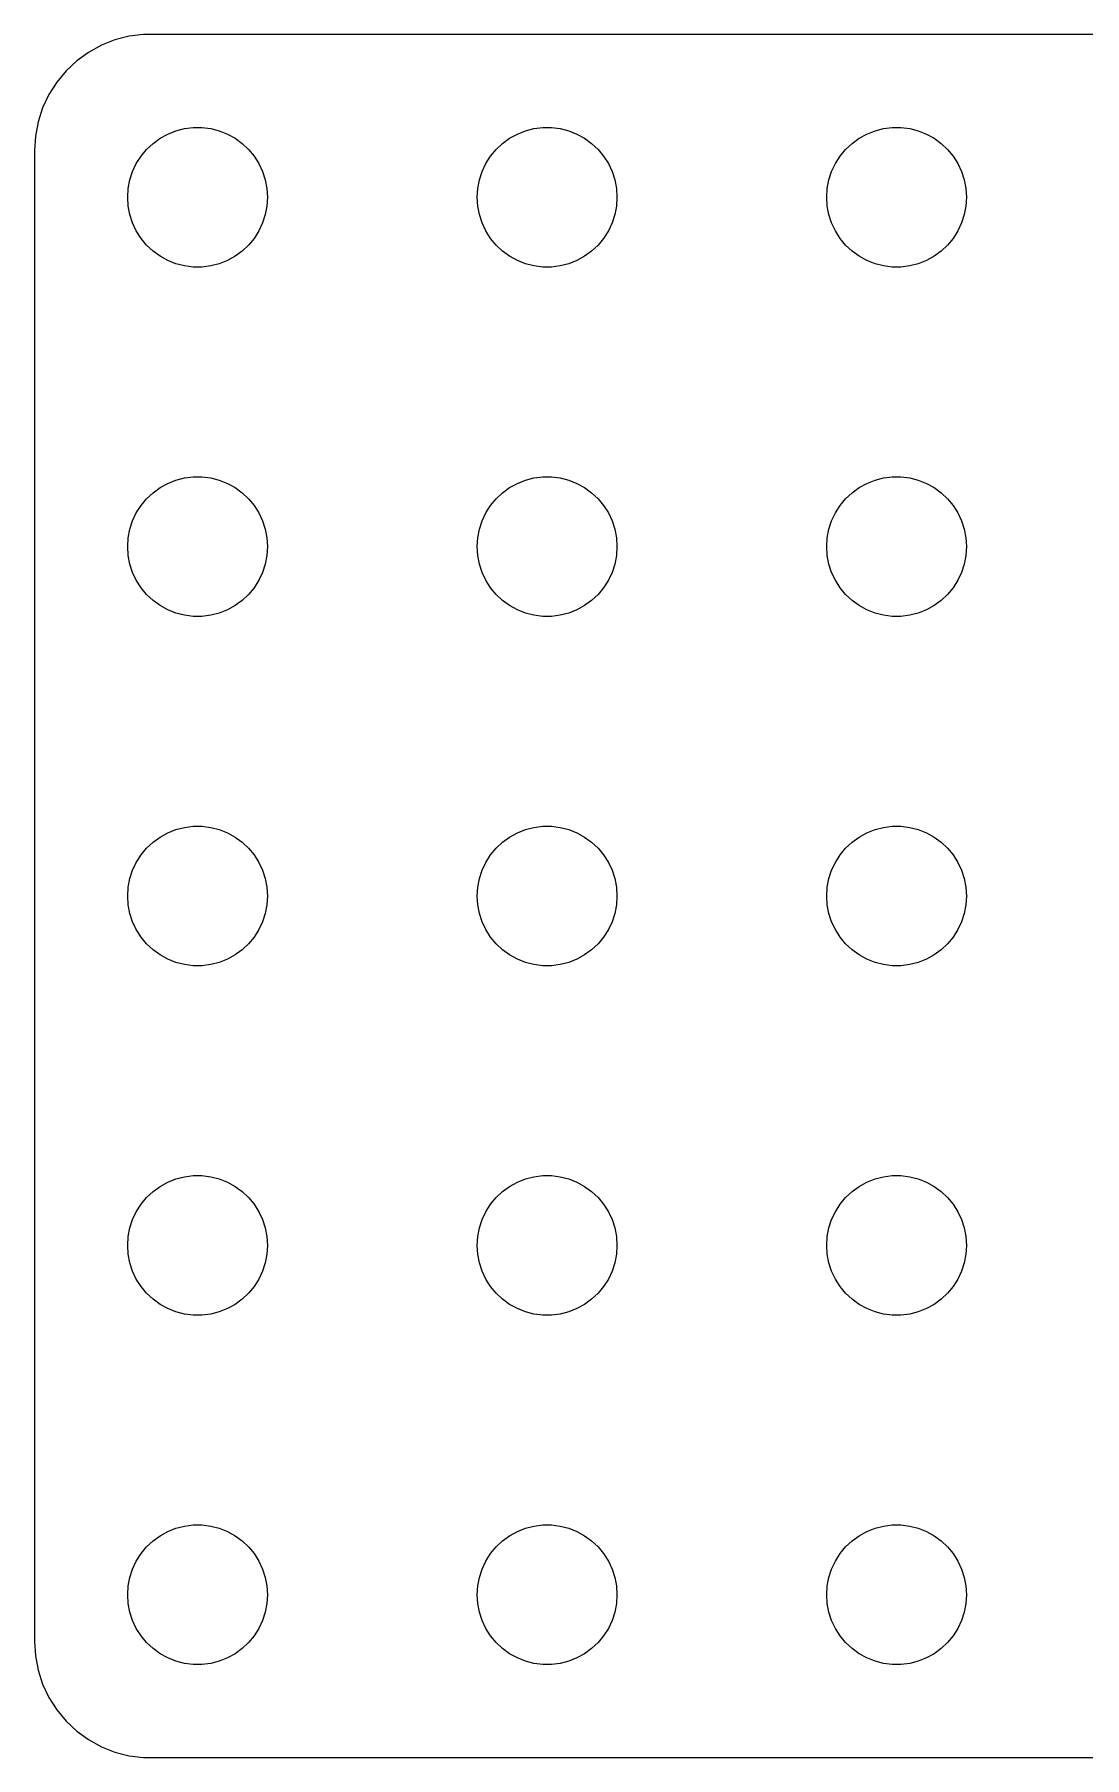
# Model space of a CAD drawing. Header units: metres. Extents: x -187 to 187, y -37 to 37.
# Drawn here: x -187 to -141.9, y -37 to 37 of the extents above; entities that cross this region are included whole.
import ezdxf

# ---------------------------------------------------------------- set-up
doc = ezdxf.new("R2010")
doc.units = ezdxf.units.M

msp = doc.modelspace()

# ---------------------------------------------------------------- linework, layer by layer
for p, q in [((-182.314, 36.9901), (-182.937, 36.9114)), ((182.314, 36.9901), (-182.314, 36.9901)), ((-184.129, 36.5241), (-184.679, 36.2216)), ((-183.545, 36.7553), (-184.129, 36.5241)), ((-182.937, 36.9114), (-183.545, 36.7553)), ((-185.187, 35.8526), (-185.645, 35.4227)), ((-184.679, 36.2216), (-185.187, 35.8526)), ((-186.045, 34.9389), (-186.382, 34.4088)), ((-185.645, 35.4227), (-186.045, 34.9389)), ((-186.382, 34.4088), (-186.649, 33.8406)), ((-186.649, 33.8406), (-186.843, 33.2434)), ((-186.961, 32.6267), (-187, 32)), ((-186.843, 33.2434), (-186.961, 32.6267)), ((-181.607, 32.533), (-181.277, 32.7145)), ((-181.277, 32.7145), (-180.927, 32.8532)), ((-180.927, 32.8532), (-180.562, 32.9469)), ((-180.562, 32.9469), (-180.188, 32.9941)), ((-180.188, 32.9941), (-179.812, 32.9941)), ((-179.812, 32.9941), (-179.438, 32.9469)), ((-179.438, 32.9469), (-179.073, 32.8532)), ((-179.073, 32.8532), (-178.723, 32.7145)), ((-178.723, 32.7145), (-178.393, 32.533)), ((-166.607, 32.533), (-166.277, 32.7145)), ((-166.277, 32.7145), (-165.927, 32.8532)), ((-165.927, 32.8532), (-165.562, 32.9469)), ((-165.562, 32.9469), (-165.188, 32.9941)), ((-165.188, 32.9941), (-164.812, 32.9941)), ((-164.812, 32.9941), (-164.438, 32.9469)), ((-164.438, 32.9469), (-164.073, 32.8532)), ((-164.073, 32.8532), (-163.723, 32.7145)), ((-163.723, 32.7145), (-163.393, 32.533)), ((-151.607, 32.533), (-151.277, 32.7145)), ((-151.277, 32.7145), (-150.927, 32.8532)), ((-150.927, 32.8532), (-150.562, 32.9469)), ((-150.562, 32.9469), (-150.188, 32.9941)), ((-150.188, 32.9941), (-149.812, 32.9941)), ((-149.812, 32.9941), (-149.438, 32.9469)), ((-149.438, 32.9469), (-149.073, 32.8532)), ((-149.073, 32.8532), (-148.723, 32.7145)), ((-148.723, 32.7145), (-148.393, 32.533)), ((-187, 32), (-187, -32)), ((-182.427, 31.7634), (-182.187, 32.0536)), ((-182.187, 32.0536), (-181.912, 32.3115)), ((-181.912, 32.3115), (-181.607, 32.533)), ((-178.393, 32.533), (-178.088, 32.3115)), ((-178.088, 32.3115), (-177.813, 32.0536)), ((-177.813, 32.0536), (-177.573, 31.7634)), ((-167.427, 31.7634), (-167.187, 32.0536)), ((-167.187, 32.0536), (-166.912, 32.3115)), ((-166.912, 32.3115), (-166.607, 32.533)), ((-163.393, 32.533), (-163.088, 32.3115)), ((-163.088, 32.3115), (-162.813, 32.0536)), ((-162.813, 32.0536), (-162.573, 31.7634)), ((-152.427, 31.7634), (-152.187, 32.0536)), ((-152.187, 32.0536), (-151.912, 32.3115)), ((-151.912, 32.3115), (-151.607, 32.533)), ((-148.393, 32.533), (-148.088, 32.3115)), ((-148.088, 32.3115), (-147.813, 32.0536)), ((-147.813, 32.0536), (-147.573, 31.7634)), ((-182.906, 30.7461), (-182.789, 31.1044)), ((-182.789, 31.1044), (-182.629, 31.4453)), ((-182.629, 31.4453), (-182.427, 31.7634)), ((-177.573, 31.7634), (-177.371, 31.4453)), ((-177.371, 31.4453), (-177.211, 31.1044)), ((-177.211, 31.1044), (-177.094, 30.7461)), ((-167.906, 30.7461), (-167.789, 31.1044)), ((-167.789, 31.1044), (-167.629, 31.4453)), ((-167.629, 31.4453), (-167.427, 31.7634)), ((-162.573, 31.7634), (-162.371, 31.4453)), ((-162.371, 31.4453), (-162.211, 31.1044)), ((-162.211, 31.1044), (-162.094, 30.7461)), ((-152.906, 30.7461), (-152.789, 31.1044)), ((-152.789, 31.1044), (-152.629, 31.4453)), ((-152.629, 31.4453), (-152.427, 31.7634)), ((-147.573, 31.7634), (-147.371, 31.4453)), ((-147.371, 31.4453), (-147.211, 31.1044)), ((-147.211, 31.1044), (-147.094, 30.7461)), ((-183, 30), (-182.976, 30.376)), ((-182.976, 30.376), (-182.906, 30.7461)), ((-177.094, 30.7461), (-177.024, 30.376)), ((-177.024, 30.376), (-177, 30)), ((-168, 30), (-167.976, 30.376)), ((-167.976, 30.376), (-167.906, 30.7461)), ((-162.094, 30.7461), (-162.024, 30.376)), ((-162.024, 30.376), (-162, 30)), ((-153, 30), (-152.976, 30.376)), ((-152.976, 30.376), (-152.906, 30.7461)), ((-147.094, 30.7461), (-147.024, 30.376)), ((-147.024, 30.376), (-147, 30)), ((-182.976, 29.624), (-183, 30)), ((-182.906, 29.2539), (-182.976, 29.624)), ((-177.024, 29.624), (-177.094, 29.2539)), ((-177, 30), (-177.024, 29.624)), ((-167.976, 29.624), (-168, 30)), ((-167.906, 29.2539), (-167.976, 29.624)), ((-162.024, 29.624), (-162.094, 29.2539)), ((-162, 30), (-162.024, 29.624)), ((-152.976, 29.624), (-153, 30)), ((-152.906, 29.2539), (-152.976, 29.624)), ((-147.024, 29.624), (-147.094, 29.2539)), ((-147, 30), (-147.024, 29.624)), ((-182.789, 28.8956), (-182.906, 29.2539)), ((-182.629, 28.5547), (-182.789, 28.8956)), ((-177.211, 28.8956), (-177.371, 28.5547)), ((-177.094, 29.2539), (-177.211, 28.8956)), ((-167.789, 28.8956), (-167.906, 29.2539)), ((-167.629, 28.5547), (-167.789, 28.8956)), ((-162.211, 28.8956), (-162.371, 28.5547)), ((-162.094, 29.2539), (-162.211, 28.8956)), ((-152.789, 28.8956), (-152.906, 29.2539)), ((-152.629, 28.5547), (-152.789, 28.8956)), ((-147.211, 28.8956), (-147.371, 28.5547)), ((-147.094, 29.2539), (-147.211, 28.8956)), ((-182.427, 28.2366), (-182.629, 28.5547)), ((-182.187, 27.9464), (-182.427, 28.2366)), ((-177.573, 28.2366), (-177.813, 27.9464)), ((-177.371, 28.5547), (-177.573, 28.2366)), ((-167.427, 28.2366), (-167.629, 28.5547)), ((-167.187, 27.9464), (-167.427, 28.2366)), ((-162.573, 28.2366), (-162.813, 27.9464)), ((-162.371, 28.5547), (-162.573, 28.2366)), ((-152.427, 28.2366), (-152.629, 28.5547)), ((-152.187, 27.9464), (-152.427, 28.2366)), ((-147.573, 28.2366), (-147.813, 27.9464)), ((-147.371, 28.5547), (-147.573, 28.2366)), ((-181.912, 27.6884), (-182.187, 27.9464)), ((-181.607, 27.467), (-181.912, 27.6884)), ((-181.277, 27.2855), (-181.607, 27.467)), ((-178.393, 27.467), (-178.723, 27.2855)), ((-178.088, 27.6884), (-178.393, 27.467)), ((-177.813, 27.9464), (-178.088, 27.6884)), ((-166.912, 27.6884), (-167.187, 27.9464)), ((-166.607, 27.467), (-166.912, 27.6884)), ((-166.277, 27.2855), (-166.607, 27.467)), ((-163.393, 27.467), (-163.723, 27.2855)), ((-163.088, 27.6884), (-163.393, 27.467)), ((-162.813, 27.9464), (-163.088, 27.6884)), ((-151.912, 27.6884), (-152.187, 27.9464)), ((-151.607, 27.467), (-151.912, 27.6884)), ((-151.277, 27.2855), (-151.607, 27.467)), ((-148.393, 27.467), (-148.723, 27.2855)), ((-148.088, 27.6884), (-148.393, 27.467)), ((-147.813, 27.9464), (-148.088, 27.6884)), ((-180.927, 27.1468), (-181.277, 27.2855)), ((-180.562, 27.0531), (-180.927, 27.1468)), ((-180.188, 27.0059), (-180.562, 27.0531)), ((-179.812, 27.0059), (-180.188, 27.0059)), ((-179.438, 27.0531), (-179.812, 27.0059)), ((-179.073, 27.1468), (-179.438, 27.0531)), ((-178.723, 27.2855), (-179.073, 27.1468)), ((-165.927, 27.1468), (-166.277, 27.2855)), ((-165.562, 27.0531), (-165.927, 27.1468)), ((-165.188, 27.0059), (-165.562, 27.0531)), ((-164.812, 27.0059), (-165.188, 27.0059)), ((-164.438, 27.0531), (-164.812, 27.0059)), ((-164.073, 27.1468), (-164.438, 27.0531)), ((-163.723, 27.2855), (-164.073, 27.1468)), ((-150.927, 27.1468), (-151.277, 27.2855)), ((-150.562, 27.0531), (-150.927, 27.1468)), ((-150.188, 27.0059), (-150.562, 27.0531)), ((-149.812, 27.0059), (-150.188, 27.0059)), ((-149.438, 27.0531), (-149.812, 27.0059)), ((-149.073, 27.1468), (-149.438, 27.0531)), ((-148.723, 27.2855), (-149.073, 27.1468)), ((-181.277, 17.7145), (-180.927, 17.8532)), ((-180.927, 17.8532), (-180.562, 17.9469)), ((-180.562, 17.9469), (-180.188, 17.9941)), ((-180.188, 17.9941), (-179.812, 17.9941)), ((-179.812, 17.9941), (-179.438, 17.9469)), ((-179.438, 17.9469), (-179.073, 17.8532)), ((-179.073, 17.8532), (-178.723, 17.7145)), ((-166.277, 17.7145), (-165.927, 17.8532)), ((-165.927, 17.8532), (-165.562, 17.9469)), ((-165.562, 17.9469), (-165.188, 17.9941)), ((-165.188, 17.9941), (-164.812, 17.9941)), ((-164.812, 17.9941), (-164.438, 17.9469)), ((-164.438, 17.9469), (-164.073, 17.8532)), ((-164.073, 17.8532), (-163.723, 17.7145)), ((-151.277, 17.7145), (-150.927, 17.8532)), ((-150.927, 17.8532), (-150.562, 17.9469)), ((-150.562, 17.9469), (-150.188, 17.9941)), ((-150.188, 17.9941), (-149.812, 17.9941)), ((-149.812, 17.9941), (-149.438, 17.9469)), ((-149.438, 17.9469), (-149.073, 17.8532)), ((-149.073, 17.8532), (-148.723, 17.7145)), ((-182.427, 16.7634), (-182.187, 17.0536)), ((-182.187, 17.0536), (-181.912, 17.3115)), ((-181.912, 17.3115), (-181.607, 17.533)), ((-181.607, 17.533), (-181.277, 17.7145)), ((-178.723, 17.7145), (-178.393, 17.533)), ((-178.393, 17.533), (-178.088, 17.3115)), ((-178.088, 17.3115), (-177.813, 17.0536)), ((-177.813, 17.0536), (-177.573, 16.7634)), ((-167.427, 16.7634), (-167.187, 17.0536)), ((-167.187, 17.0536), (-166.912, 17.3115)), ((-166.912, 17.3115), (-166.607, 17.533)), ((-166.607, 17.533), (-166.277, 17.7145)), ((-163.723, 17.7145), (-163.393, 17.533)), ((-163.393, 17.533), (-163.088, 17.3115)), ((-163.088, 17.3115), (-162.813, 17.0536)), ((-162.813, 17.0536), (-162.573, 16.7634)), ((-152.427, 16.7634), (-152.187, 17.0536)), ((-152.187, 17.0536), (-151.912, 17.3115)), ((-151.912, 17.3115), (-151.607, 17.533)), ((-151.607, 17.533), (-151.277, 17.7145)), ((-148.723, 17.7145), (-148.393, 17.533)), ((-148.393, 17.533), (-148.088, 17.3115)), ((-148.088, 17.3115), (-147.813, 17.0536)), ((-147.813, 17.0536), (-147.573, 16.7634)), ((-182.789, 16.1044), (-182.629, 16.4453)), ((-182.629, 16.4453), (-182.427, 16.7634)), ((-177.573, 16.7634), (-177.371, 16.4453)), ((-177.371, 16.4453), (-177.211, 16.1044)), ((-167.789, 16.1044), (-167.629, 16.4453)), ((-167.629, 16.4453), (-167.427, 16.7634)), ((-162.573, 16.7634), (-162.371, 16.4453)), ((-162.371, 16.4453), (-162.211, 16.1044)), ((-152.789, 16.1044), (-152.629, 16.4453)), ((-152.629, 16.4453), (-152.427, 16.7634)), ((-147.573, 16.7634), (-147.371, 16.4453)), ((-147.371, 16.4453), (-147.211, 16.1044)), ((-182.976, 15.376), (-182.906, 15.7461)), ((-182.906, 15.7461), (-182.789, 16.1044)), ((-177.211, 16.1044), (-177.094, 15.7461)), ((-177.094, 15.7461), (-177.024, 15.376)), ((-167.976, 15.376), (-167.906, 15.7461)), ((-167.906, 15.7461), (-167.789, 16.1044)), ((-162.211, 16.1044), (-162.094, 15.7461)), ((-162.094, 15.7461), (-162.024, 15.376)), ((-152.976, 15.376), (-152.906, 15.7461)), ((-152.906, 15.7461), (-152.789, 16.1044)), ((-147.211, 16.1044), (-147.094, 15.7461)), ((-147.094, 15.7461), (-147.024, 15.376)), ((-183, 15), (-182.976, 15.376)), ((-182.976, 14.624), (-183, 15)), ((-177.024, 15.376), (-177, 15)), ((-177, 15), (-177.024, 14.624)), ((-168, 15), (-167.976, 15.376)), ((-167.976, 14.624), (-168, 15)), ((-162.024, 15.376), (-162, 15)), ((-162, 15), (-162.024, 14.624)), ((-153, 15), (-152.976, 15.376)), ((-152.976, 14.624), (-153, 15)), ((-147.024, 15.376), (-147, 15)), ((-147, 15), (-147.024, 14.624)), ((-182.906, 14.2539), (-182.976, 14.624)), ((-182.789, 13.8956), (-182.906, 14.2539)), ((-177.094, 14.2539), (-177.211, 13.8956)), ((-177.024, 14.624), (-177.094, 14.2539)), ((-167.906, 14.2539), (-167.976, 14.624)), ((-167.789, 13.8956), (-167.906, 14.2539)), ((-162.094, 14.2539), (-162.211, 13.8956)), ((-162.024, 14.624), (-162.094, 14.2539)), ((-152.906, 14.2539), (-152.976, 14.624)), ((-152.789, 13.8956), (-152.906, 14.2539)), ((-147.094, 14.2539), (-147.211, 13.8956)), ((-147.024, 14.624), (-147.094, 14.2539)), ((-182.629, 13.5547), (-182.789, 13.8956)), ((-182.427, 13.2366), (-182.629, 13.5547)), ((-177.371, 13.5547), (-177.573, 13.2366)), ((-177.211, 13.8956), (-177.371, 13.5547)), ((-167.629, 13.5547), (-167.789, 13.8956)), ((-167.427, 13.2366), (-167.629, 13.5547)), ((-162.371, 13.5547), (-162.573, 13.2366)), ((-162.211, 13.8956), (-162.371, 13.5547)), ((-152.629, 13.5547), (-152.789, 13.8956)), ((-152.427, 13.2366), (-152.629, 13.5547)), ((-147.371, 13.5547), (-147.573, 13.2366)), ((-147.211, 13.8956), (-147.371, 13.5547)), ((-182.187, 12.9464), (-182.427, 13.2366)), ((-181.912, 12.6884), (-182.187, 12.9464)), ((-181.607, 12.467), (-181.912, 12.6884)), ((-178.088, 12.6884), (-178.393, 12.467)), ((-177.813, 12.9464), (-178.088, 12.6884)), ((-177.573, 13.2366), (-177.813, 12.9464)), ((-167.187, 12.9464), (-167.427, 13.2366)), ((-166.912, 12.6884), (-167.187, 12.9464)), ((-166.607, 12.467), (-166.912, 12.6884)), ((-163.088, 12.6884), (-163.393, 12.467)), ((-162.813, 12.9464), (-163.088, 12.6884)), ((-162.573, 13.2366), (-162.813, 12.9464)), ((-152.187, 12.9464), (-152.427, 13.2366)), ((-151.912, 12.6884), (-152.187, 12.9464)), ((-151.607, 12.467), (-151.912, 12.6884)), ((-148.088, 12.6884), (-148.393, 12.467)), ((-147.813, 12.9464), (-148.088, 12.6884)), ((-147.573, 13.2366), (-147.813, 12.9464)), ((-181.277, 12.2855), (-181.607, 12.467)), ((-180.927, 12.1468), (-181.277, 12.2855)), ((-180.562, 12.0531), (-180.927, 12.1468)), ((-180.188, 12.0059), (-180.562, 12.0531)), ((-179.812, 12.0059), (-180.188, 12.0059)), ((-179.438, 12.0531), (-179.812, 12.0059)), ((-179.073, 12.1468), (-179.438, 12.0531)), ((-178.723, 12.2855), (-179.073, 12.1468)), ((-178.393, 12.467), (-178.723, 12.2855)), ((-166.277, 12.2855), (-166.607, 12.467)), ((-165.927, 12.1468), (-166.277, 12.2855)), ((-165.562, 12.0531), (-165.927, 12.1468)), ((-165.188, 12.0059), (-165.562, 12.0531)), ((-164.812, 12.0059), (-165.188, 12.0059)), ((-164.438, 12.0531), (-164.812, 12.0059)), ((-164.073, 12.1468), (-164.438, 12.0531)), ((-163.723, 12.2855), (-164.073, 12.1468)), ((-163.393, 12.467), (-163.723, 12.2855)), ((-151.277, 12.2855), (-151.607, 12.467)), ((-150.927, 12.1468), (-151.277, 12.2855)), ((-150.562, 12.0531), (-150.927, 12.1468)), ((-150.188, 12.0059), (-150.562, 12.0531)), ((-149.812, 12.0059), (-150.188, 12.0059)), ((-149.438, 12.0531), (-149.812, 12.0059)), ((-149.073, 12.1468), (-149.438, 12.0531)), ((-148.723, 12.2855), (-149.073, 12.1468)), ((-148.393, 12.467), (-148.723, 12.2855)), ((-180.562, 2.94685), (-180.188, 2.99408)), ((-180.188, 2.99408), (-179.812, 2.99408)), ((-179.812, 2.99408), (-179.438, 2.94685)), ((-165.562, 2.94685), (-165.188, 2.99408)), ((-165.188, 2.99408), (-164.812, 2.99408)), ((-164.812, 2.99408), (-164.438, 2.94685)), ((-150.562, 2.94685), (-150.188, 2.99408)), ((-150.188, 2.99408), (-149.812, 2.99408)), ((-149.812, 2.99408), (-149.438, 2.94685)), ((-182.187, 2.05363), (-181.912, 2.31154)), ((-181.912, 2.31154), (-181.607, 2.53297)), ((-181.607, 2.53297), (-181.277, 2.71448)), ((-181.277, 2.71448), (-180.927, 2.85316)), ((-180.927, 2.85316), (-180.562, 2.94685)), ((-179.438, 2.94685), (-179.073, 2.85316)), ((-179.073, 2.85316), (-178.723, 2.71448)), ((-178.723, 2.71448), (-178.393, 2.53297)), ((-178.393, 2.53297), (-178.088, 2.31154)), ((-178.088, 2.31154), (-177.813, 2.05363)), ((-167.187, 2.05363), (-166.912, 2.31154)), ((-166.912, 2.31154), (-166.607, 2.53297)), ((-166.607, 2.53297), (-166.277, 2.71448)), ((-166.277, 2.71448), (-165.927, 2.85316)), ((-165.927, 2.85316), (-165.562, 2.94685)), ((-164.438, 2.94685), (-164.073, 2.85316)), ((-164.073, 2.85316), (-163.723, 2.71448)), ((-163.723, 2.71448), (-163.393, 2.53297)), ((-163.393, 2.53297), (-163.088, 2.31154)), ((-163.088, 2.31154), (-162.813, 2.05363)), ((-152.187, 2.05363), (-151.912, 2.31154)), ((-151.912, 2.31154), (-151.607, 2.53297)), ((-151.607, 2.53297), (-151.277, 2.71448)), ((-151.277, 2.71448), (-150.927, 2.85316)), ((-150.927, 2.85316), (-150.562, 2.94685)), ((-149.438, 2.94685), (-149.073, 2.85316)), ((-149.073, 2.85316), (-148.723, 2.71448)), ((-148.723, 2.71448), (-148.393, 2.53297)), ((-148.393, 2.53297), (-148.088, 2.31154)), ((-148.088, 2.31154), (-147.813, 2.05363)), ((-182.629, 1.44525), (-182.427, 1.76335)), ((-182.427, 1.76335), (-182.187, 2.05363)), ((-177.813, 2.05363), (-177.573, 1.76335)), ((-177.573, 1.76335), (-177.371, 1.44525)), ((-167.629, 1.44525), (-167.427, 1.76335)), ((-167.427, 1.76335), (-167.187, 2.05363)), ((-162.813, 2.05363), (-162.573, 1.76335)), ((-162.573, 1.76335), (-162.371, 1.44525)), ((-152.629, 1.44525), (-152.427, 1.76335)), ((-152.427, 1.76335), (-152.187, 2.05363)), ((-147.813, 2.05363), (-147.573, 1.76335)), ((-147.573, 1.76335), (-147.371, 1.44525)), ((-182.976, 0.37599), (-182.906, 0.74606)), ((-182.906, 0.74606), (-182.789, 1.10437)), ((-182.789, 1.10437), (-182.629, 1.44525)), ((-177.371, 1.44525), (-177.211, 1.10437)), ((-177.211, 1.10437), (-177.094, 0.74606)), ((-177.094, 0.74606), (-177.024, 0.37599)), ((-167.976, 0.37599), (-167.906, 0.74606)), ((-167.906, 0.74606), (-167.789, 1.10437)), ((-167.789, 1.10437), (-167.629, 1.44525)), ((-162.371, 1.44525), (-162.211, 1.10437)), ((-162.211, 1.10437), (-162.094, 0.74606)), ((-162.094, 0.74606), (-162.024, 0.37599)), ((-152.976, 0.37599), (-152.906, 0.74606)), ((-152.906, 0.74606), (-152.789, 1.10437)), ((-152.789, 1.10437), (-152.629, 1.44525)), ((-147.371, 1.44525), (-147.211, 1.10437)), ((-147.211, 1.10437), (-147.094, 0.74606)), ((-147.094, 0.74606), (-147.024, 0.37599)), ((-183, 0), (-182.976, 0.37599)), ((-182.976, -0.37599), (-183, 0)), ((-177.024, 0.37599), (-177, 0)), ((-177, 0), (-177.024, -0.37599)), ((-168, 0), (-167.976, 0.37599)), ((-167.976, -0.37599), (-168, 0)), ((-162.024, 0.37599), (-162, 0)), ((-162, 0), (-162.024, -0.37599)), ((-153, 0), (-152.976, 0.37599)), ((-152.976, -0.37599), (-153, 0)), ((-147.024, 0.37599), (-147, 0)), ((-147, 0), (-147.024, -0.37599)), ((-182.906, -0.74606), (-182.976, -0.37599)), ((-177.024, -0.37599), (-177.094, -0.74606)), ((-167.906, -0.74606), (-167.976, -0.37599)), ((-162.024, -0.37599), (-162.094, -0.74606)), ((-152.906, -0.74606), (-152.976, -0.37599)), ((-147.024, -0.37599), (-147.094, -0.74606)), ((-182.789, -1.10437), (-182.906, -0.74606)), ((-182.629, -1.44525), (-182.789, -1.10437)), ((-182.427, -1.76335), (-182.629, -1.44525)), ((-177.371, -1.44525), (-177.573, -1.76335)), ((-177.211, -1.10437), (-177.371, -1.44525)), ((-177.094, -0.74606), (-177.211, -1.10437)), ((-167.789, -1.10437), (-167.906, -0.74606)), ((-167.629, -1.44525), (-167.789, -1.10437)), ((-167.427, -1.76335), (-167.629, -1.44525)), ((-162.371, -1.44525), (-162.573, -1.76335)), ((-162.211, -1.10437), (-162.371, -1.44525)), ((-162.094, -0.74606), (-162.211, -1.10437)), ((-152.789, -1.10437), (-152.906, -0.74606)), ((-152.629, -1.44525), (-152.789, -1.10437)), ((-152.427, -1.76335), (-152.629, -1.44525)), ((-147.371, -1.44525), (-147.573, -1.76335)), ((-147.211, -1.10437), (-147.371, -1.44525)), ((-147.094, -0.74606), (-147.211, -1.10437)), ((-182.187, -2.05363), (-182.427, -1.76335)), ((-181.912, -2.31154), (-182.187, -2.05363)), ((-177.813, -2.05363), (-178.088, -2.31154)), ((-177.573, -1.76335), (-177.813, -2.05363)), ((-167.187, -2.05363), (-167.427, -1.76335)), ((-166.912, -2.31154), (-167.187, -2.05363)), ((-162.813, -2.05363), (-163.088, -2.31154)), ((-162.573, -1.76335), (-162.813, -2.05363)), ((-152.187, -2.05363), (-152.427, -1.76335)), ((-151.912, -2.31154), (-152.187, -2.05363)), ((-147.813, -2.05363), (-148.088, -2.31154)), ((-147.573, -1.76335), (-147.813, -2.05363)), ((-181.607, -2.53297), (-181.912, -2.31154)), ((-181.277, -2.71448), (-181.607, -2.53297)), ((-180.927, -2.85316), (-181.277, -2.71448)), ((-180.562, -2.94685), (-180.927, -2.85316)), ((-180.188, -2.99408), (-180.562, -2.94685)), ((-179.438, -2.94685), (-179.812, -2.99408)), ((-179.073, -2.85316), (-179.438, -2.94685)), ((-178.723, -2.71448), (-179.073, -2.85316)), ((-178.393, -2.53297), (-178.723, -2.71448)), ((-178.088, -2.31154), (-178.393, -2.53297)), ((-166.607, -2.53297), (-166.912, -2.31154)), ((-166.277, -2.71448), (-166.607, -2.53297)), ((-165.927, -2.85316), (-166.277, -2.71448)), ((-165.562, -2.94685), (-165.927, -2.85316)), ((-165.188, -2.99408), (-165.562, -2.94685)), ((-164.438, -2.94685), (-164.812, -2.99408)), ((-164.073, -2.85316), (-164.438, -2.94685)), ((-163.723, -2.71448), (-164.073, -2.85316)), ((-163.393, -2.53297), (-163.723, -2.71448)), ((-163.088, -2.31154), (-163.393, -2.53297)), ((-151.607, -2.53297), (-151.912, -2.31154)), ((-151.277, -2.71448), (-151.607, -2.53297)), ((-150.927, -2.85316), (-151.277, -2.71448)), ((-150.562, -2.94685), (-150.927, -2.85316)), ((-150.188, -2.99408), (-150.562, -2.94685)), ((-149.438, -2.94685), (-149.812, -2.99408)), ((-149.073, -2.85316), (-149.438, -2.94685)), ((-148.723, -2.71448), (-149.073, -2.85316)), ((-148.393, -2.53297), (-148.723, -2.71448)), ((-148.088, -2.31154), (-148.393, -2.53297)), ((-179.812, -2.99408), (-180.188, -2.99408)), ((-164.812, -2.99408), (-165.188, -2.99408)), ((-149.812, -2.99408), (-150.188, -2.99408)), ((-181.912, -12.6884), (-181.607, -12.467)), ((-181.607, -12.467), (-181.277, -12.2855)), ((-181.277, -12.2855), (-180.927, -12.1468)), ((-180.927, -12.1468), (-180.562, -12.0531)), ((-180.562, -12.0531), (-180.188, -12.0059)), ((-180.188, -12.0059), (-179.812, -12.0059)), ((-179.812, -12.0059), (-179.438, -12.0531)), ((-179.438, -12.0531), (-179.073, -12.1468)), ((-179.073, -12.1468), (-178.723, -12.2855)), ((-178.723, -12.2855), (-178.393, -12.467)), ((-178.393, -12.467), (-178.088, -12.6884)), ((-166.912, -12.6884), (-166.607, -12.467)), ((-166.607, -12.467), (-166.277, -12.2855)), ((-166.277, -12.2855), (-165.927, -12.1468)), ((-165.927, -12.1468), (-165.562, -12.0531)), ((-165.562, -12.0531), (-165.188, -12.0059)), ((-165.188, -12.0059), (-164.812, -12.0059)), ((-164.812, -12.0059), (-164.438, -12.0531)), ((-164.438, -12.0531), (-164.073, -12.1468)), ((-164.073, -12.1468), (-163.723, -12.2855)), ((-163.723, -12.2855), (-163.393, -12.467)), ((-163.393, -12.467), (-163.088, -12.6884)), ((-151.912, -12.6884), (-151.607, -12.467)), ((-151.607, -12.467), (-151.277, -12.2855)), ((-151.277, -12.2855), (-150.927, -12.1468)), ((-150.927, -12.1468), (-150.562, -12.0531)), ((-150.562, -12.0531), (-150.188, -12.0059)), ((-150.188, -12.0059), (-149.812, -12.0059)), ((-149.812, -12.0059), (-149.438, -12.0531)), ((-149.438, -12.0531), (-149.073, -12.1468)), ((-149.073, -12.1468), (-148.723, -12.2855)), ((-148.723, -12.2855), (-148.393, -12.467)), ((-148.393, -12.467), (-148.088, -12.6884)), ((-182.629, -13.5547), (-182.427, -13.2366)), ((-182.427, -13.2366), (-182.187, -12.9464)), ((-182.187, -12.9464), (-181.912, -12.6884)), ((-178.088, -12.6884), (-177.813, -12.9464)), ((-177.813, -12.9464), (-177.573, -13.2366)), ((-177.573, -13.2366), (-177.371, -13.5547)), ((-167.629, -13.5547), (-167.427, -13.2366)), ((-167.427, -13.2366), (-167.187, -12.9464)), ((-167.187, -12.9464), (-166.912, -12.6884)), ((-163.088, -12.6884), (-162.813, -12.9464)), ((-162.813, -12.9464), (-162.573, -13.2366)), ((-162.573, -13.2366), (-162.371, -13.5547)), ((-152.629, -13.5547), (-152.427, -13.2366)), ((-152.427, -13.2366), (-152.187, -12.9464)), ((-152.187, -12.9464), (-151.912, -12.6884)), ((-148.088, -12.6884), (-147.813, -12.9464)), ((-147.813, -12.9464), (-147.573, -13.2366)), ((-147.573, -13.2366), (-147.371, -13.5547)), ((-182.906, -14.2539), (-182.789, -13.8956)), ((-182.789, -13.8956), (-182.629, -13.5547)), ((-177.371, -13.5547), (-177.211, -13.8956)), ((-177.211, -13.8956), (-177.094, -14.2539)), ((-167.906, -14.2539), (-167.789, -13.8956)), ((-167.789, -13.8956), (-167.629, -13.5547)), ((-162.371, -13.5547), (-162.211, -13.8956)), ((-162.211, -13.8956), (-162.094, -14.2539)), ((-152.906, -14.2539), (-152.789, -13.8956)), ((-152.789, -13.8956), (-152.629, -13.5547)), ((-147.371, -13.5547), (-147.211, -13.8956)), ((-147.211, -13.8956), (-147.094, -14.2539)), ((-183, -15), (-182.976, -14.624)), ((-182.976, -14.624), (-182.906, -14.2539)), ((-177.094, -14.2539), (-177.024, -14.624)), ((-177.024, -14.624), (-177, -15)), ((-168, -15), (-167.976, -14.624)), ((-167.976, -14.624), (-167.906, -14.2539)), ((-162.094, -14.2539), (-162.024, -14.624)), ((-162.024, -14.624), (-162, -15)), ((-153, -15), (-152.976, -14.624)), ((-152.976, -14.624), (-152.906, -14.2539)), ((-147.094, -14.2539), (-147.024, -14.624)), ((-147.024, -14.624), (-147, -15)), ((-182.976, -15.376), (-183, -15)), ((-182.906, -15.7461), (-182.976, -15.376)), ((-177.024, -15.376), (-177.094, -15.7461)), ((-177, -15), (-177.024, -15.376)), ((-167.976, -15.376), (-168, -15)), ((-167.906, -15.7461), (-167.976, -15.376)), ((-162.024, -15.376), (-162.094, -15.7461)), ((-162, -15), (-162.024, -15.376)), ((-152.976, -15.376), (-153, -15)), ((-152.906, -15.7461), (-152.976, -15.376)), ((-147.024, -15.376), (-147.094, -15.7461)), ((-147, -15), (-147.024, -15.376)), ((-182.789, -16.1044), (-182.906, -15.7461)), ((-182.629, -16.4453), (-182.789, -16.1044)), ((-177.211, -16.1044), (-177.371, -16.4453)), ((-177.094, -15.7461), (-177.211, -16.1044)), ((-167.789, -16.1044), (-167.906, -15.7461)), ((-167.629, -16.4453), (-167.789, -16.1044)), ((-162.211, -16.1044), (-162.371, -16.4453)), ((-162.094, -15.7461), (-162.211, -16.1044)), ((-152.789, -16.1044), (-152.906, -15.7461)), ((-152.629, -16.4453), (-152.789, -16.1044)), ((-147.211, -16.1044), (-147.371, -16.4453)), ((-147.094, -15.7461), (-147.211, -16.1044)), ((-182.427, -16.7634), (-182.629, -16.4453)), ((-182.187, -17.0536), (-182.427, -16.7634)), ((-177.573, -16.7634), (-177.813, -17.0536)), ((-177.371, -16.4453), (-177.573, -16.7634)), ((-167.427, -16.7634), (-167.629, -16.4453)), ((-167.187, -17.0536), (-167.427, -16.7634)), ((-162.573, -16.7634), (-162.813, -17.0536)), ((-162.371, -16.4453), (-162.573, -16.7634)), ((-152.427, -16.7634), (-152.629, -16.4453)), ((-152.187, -17.0536), (-152.427, -16.7634)), ((-147.573, -16.7634), (-147.813, -17.0536)), ((-147.371, -16.4453), (-147.573, -16.7634)), ((-181.912, -17.3115), (-182.187, -17.0536)), ((-181.607, -17.533), (-181.912, -17.3115)), ((-181.277, -17.7145), (-181.607, -17.533)), ((-180.927, -17.8532), (-181.277, -17.7145)), ((-178.723, -17.7145), (-179.073, -17.8532)), ((-178.393, -17.533), (-178.723, -17.7145)), ((-178.088, -17.3115), (-178.393, -17.533)), ((-177.813, -17.0536), (-178.088, -17.3115)), ((-166.912, -17.3115), (-167.187, -17.0536)), ((-166.607, -17.533), (-166.912, -17.3115)), ((-166.277, -17.7145), (-166.607, -17.533)), ((-165.927, -17.8532), (-166.277, -17.7145)), ((-163.723, -17.7145), (-164.073, -17.8532)), ((-163.393, -17.533), (-163.723, -17.7145)), ((-163.088, -17.3115), (-163.393, -17.533)), ((-162.813, -17.0536), (-163.088, -17.3115)), ((-151.912, -17.3115), (-152.187, -17.0536)), ((-151.607, -17.533), (-151.912, -17.3115)), ((-151.277, -17.7145), (-151.607, -17.533)), ((-150.927, -17.8532), (-151.277, -17.7145)), ((-148.723, -17.7145), (-149.073, -17.8532)), ((-148.393, -17.533), (-148.723, -17.7145)), ((-148.088, -17.3115), (-148.393, -17.533)), ((-147.813, -17.0536), (-148.088, -17.3115)), ((-180.562, -17.9469), (-180.927, -17.8532)), ((-180.188, -17.9941), (-180.562, -17.9469)), ((-179.812, -17.9941), (-180.188, -17.9941)), ((-179.438, -17.9469), (-179.812, -17.9941)), ((-179.073, -17.8532), (-179.438, -17.9469)), ((-165.562, -17.9469), (-165.927, -17.8532)), ((-165.188, -17.9941), (-165.562, -17.9469)), ((-164.812, -17.9941), (-165.188, -17.9941)), ((-164.438, -17.9469), (-164.812, -17.9941)), ((-164.073, -17.8532), (-164.438, -17.9469)), ((-150.562, -17.9469), (-150.927, -17.8532)), ((-150.188, -17.9941), (-150.562, -17.9469)), ((-149.812, -17.9941), (-150.188, -17.9941)), ((-149.438, -17.9469), (-149.812, -17.9941)), ((-149.073, -17.8532), (-149.438, -17.9469)), ((-181.607, -27.467), (-181.277, -27.2855)), ((-181.277, -27.2855), (-180.927, -27.1468)), ((-180.927, -27.1468), (-180.562, -27.0531)), ((-180.562, -27.0531), (-180.188, -27.0059)), ((-180.188, -27.0059), (-179.812, -27.0059)), ((-179.812, -27.0059), (-179.438, -27.0531)), ((-179.438, -27.0531), (-179.073, -27.1468)), ((-179.073, -27.1468), (-178.723, -27.2855)), ((-178.723, -27.2855), (-178.393, -27.467)), ((-166.607, -27.467), (-166.277, -27.2855)), ((-166.277, -27.2855), (-165.927, -27.1468)), ((-165.927, -27.1468), (-165.562, -27.0531)), ((-165.562, -27.0531), (-165.188, -27.0059)), ((-165.188, -27.0059), (-164.812, -27.0059)), ((-164.812, -27.0059), (-164.438, -27.0531)), ((-164.438, -27.0531), (-164.073, -27.1468)), ((-164.073, -27.1468), (-163.723, -27.2855)), ((-163.723, -27.2855), (-163.393, -27.467)), ((-151.607, -27.467), (-151.277, -27.2855)), ((-151.277, -27.2855), (-150.927, -27.1468)), ((-150.927, -27.1468), (-150.562, -27.0531)), ((-150.562, -27.0531), (-150.188, -27.0059)), ((-150.188, -27.0059), (-149.812, -27.0059)), ((-149.812, -27.0059), (-149.438, -27.0531)), ((-149.438, -27.0531), (-149.073, -27.1468)), ((-149.073, -27.1468), (-148.723, -27.2855)), ((-148.723, -27.2855), (-148.393, -27.467)), ((-182.427, -28.2366), (-182.187, -27.9464)), ((-182.187, -27.9464), (-181.912, -27.6884)), ((-181.912, -27.6884), (-181.607, -27.467)), ((-178.393, -27.467), (-178.088, -27.6884)), ((-178.088, -27.6884), (-177.813, -27.9464)), ((-177.813, -27.9464), (-177.573, -28.2366)), ((-167.427, -28.2366), (-167.187, -27.9464)), ((-167.187, -27.9464), (-166.912, -27.6884)), ((-166.912, -27.6884), (-166.607, -27.467)), ((-163.393, -27.467), (-163.088, -27.6884)), ((-163.088, -27.6884), (-162.813, -27.9464)), ((-162.813, -27.9464), (-162.573, -28.2366)), ((-152.427, -28.2366), (-152.187, -27.9464)), ((-152.187, -27.9464), (-151.912, -27.6884)), ((-151.912, -27.6884), (-151.607, -27.467)), ((-148.393, -27.467), (-148.088, -27.6884)), ((-148.088, -27.6884), (-147.813, -27.9464)), ((-147.813, -27.9464), (-147.573, -28.2366)), ((-182.789, -28.8956), (-182.629, -28.5547)), ((-182.629, -28.5547), (-182.427, -28.2366)), ((-177.573, -28.2366), (-177.371, -28.5547)), ((-177.371, -28.5547), (-177.211, -28.8956)), ((-167.789, -28.8956), (-167.629, -28.5547)), ((-167.629, -28.5547), (-167.427, -28.2366)), ((-162.573, -28.2366), (-162.371, -28.5547)), ((-162.371, -28.5547), (-162.211, -28.8956)), ((-152.789, -28.8956), (-152.629, -28.5547)), ((-152.629, -28.5547), (-152.427, -28.2366)), ((-147.573, -28.2366), (-147.371, -28.5547)), ((-147.371, -28.5547), (-147.211, -28.8956)), ((-182.976, -29.624), (-182.906, -29.2539)), ((-182.906, -29.2539), (-182.789, -28.8956)), ((-177.211, -28.8956), (-177.094, -29.2539)), ((-177.094, -29.2539), (-177.024, -29.624)), ((-167.976, -29.624), (-167.906, -29.2539)), ((-167.906, -29.2539), (-167.789, -28.8956)), ((-162.211, -28.8956), (-162.094, -29.2539)), ((-162.094, -29.2539), (-162.024, -29.624)), ((-152.976, -29.624), (-152.906, -29.2539)), ((-152.906, -29.2539), (-152.789, -28.8956)), ((-147.211, -28.8956), (-147.094, -29.2539)), ((-147.094, -29.2539), (-147.024, -29.624)), ((-183, -30), (-182.976, -29.624)), ((-182.976, -30.376), (-183, -30)), ((-177.024, -29.624), (-177, -30)), ((-177, -30), (-177.024, -30.376)), ((-168, -30), (-167.976, -29.624)), ((-167.976, -30.376), (-168, -30)), ((-162.024, -29.624), (-162, -30)), ((-162, -30), (-162.024, -30.376)), ((-153, -30), (-152.976, -29.624)), ((-152.976, -30.376), (-153, -30)), ((-147.024, -29.624), (-147, -30)), ((-147, -30), (-147.024, -30.376)), ((-182.906, -30.7461), (-182.976, -30.376)), ((-182.789, -31.1044), (-182.906, -30.7461)), ((-177.094, -30.7461), (-177.211, -31.1044)), ((-177.024, -30.376), (-177.094, -30.7461)), ((-167.906, -30.7461), (-167.976, -30.376)), ((-167.789, -31.1044), (-167.906, -30.7461)), ((-162.094, -30.7461), (-162.211, -31.1044)), ((-162.024, -30.376), (-162.094, -30.7461)), ((-152.906, -30.7461), (-152.976, -30.376)), ((-152.789, -31.1044), (-152.906, -30.7461)), ((-147.094, -30.7461), (-147.211, -31.1044)), ((-147.024, -30.376), (-147.094, -30.7461)), ((-182.629, -31.4453), (-182.789, -31.1044)), ((-182.427, -31.7634), (-182.629, -31.4453)), ((-182.187, -32.0536), (-182.427, -31.7634)), ((-177.573, -31.7634), (-177.813, -32.0536)), ((-177.371, -31.4453), (-177.573, -31.7634)), ((-177.211, -31.1044), (-177.371, -31.4453)), ((-167.629, -31.4453), (-167.789, -31.1044)), ((-167.427, -31.7634), (-167.629, -31.4453)), ((-167.187, -32.0536), (-167.427, -31.7634)), ((-162.573, -31.7634), (-162.813, -32.0536)), ((-162.371, -31.4453), (-162.573, -31.7634)), ((-162.211, -31.1044), (-162.371, -31.4453)), ((-152.629, -31.4453), (-152.789, -31.1044)), ((-152.427, -31.7634), (-152.629, -31.4453)), ((-152.187, -32.0536), (-152.427, -31.7634)), ((-147.573, -31.7634), (-147.813, -32.0536)), ((-147.371, -31.4453), (-147.573, -31.7634)), ((-147.211, -31.1044), (-147.371, -31.4453)), ((-187, -32), (-186.961, -32.6267)), ((-181.912, -32.3115), (-182.187, -32.0536)), ((-181.607, -32.533), (-181.912, -32.3115)), ((-181.277, -32.7145), (-181.607, -32.533)), ((-178.393, -32.533), (-178.723, -32.7145)), ((-178.088, -32.3115), (-178.393, -32.533)), ((-177.813, -32.0536), (-178.088, -32.3115)), ((-166.912, -32.3115), (-167.187, -32.0536)), ((-166.607, -32.533), (-166.912, -32.3115)), ((-166.277, -32.7145), (-166.607, -32.533)), ((-163.393, -32.533), (-163.723, -32.7145)), ((-163.088, -32.3115), (-163.393, -32.533)), ((-162.813, -32.0536), (-163.088, -32.3115)), ((-151.912, -32.3115), (-152.187, -32.0536)), ((-151.607, -32.533), (-151.912, -32.3115)), ((-151.277, -32.7145), (-151.607, -32.533)), ((-148.393, -32.533), (-148.723, -32.7145)), ((-148.088, -32.3115), (-148.393, -32.533)), ((-147.813, -32.0536), (-148.088, -32.3115)), ((-186.961, -32.6267), (-186.843, -33.2434)), ((-186.843, -33.2434), (-186.649, -33.8406)), ((-180.927, -32.8532), (-181.277, -32.7145)), ((-180.562, -32.9469), (-180.927, -32.8532)), ((-180.188, -32.9941), (-180.562, -32.9469)), ((-179.812, -32.9941), (-180.188, -32.9941)), ((-179.438, -32.9469), (-179.812, -32.9941)), ((-179.073, -32.8532), (-179.438, -32.9469)), ((-178.723, -32.7145), (-179.073, -32.8532)), ((-165.927, -32.8532), (-166.277, -32.7145)), ((-165.562, -32.9469), (-165.927, -32.8532)), ((-165.188, -32.9941), (-165.562, -32.9469)), ((-164.812, -32.9941), (-165.188, -32.9941)), ((-164.438, -32.9469), (-164.812, -32.9941)), ((-164.073, -32.8532), (-164.438, -32.9469)), ((-163.723, -32.7145), (-164.073, -32.8532)), ((-150.927, -32.8532), (-151.277, -32.7145)), ((-150.562, -32.9469), (-150.927, -32.8532)), ((-150.188, -32.9941), (-150.562, -32.9469)), ((-149.812, -32.9941), (-150.188, -32.9941)), ((-149.438, -32.9469), (-149.812, -32.9941)), ((-149.073, -32.8532), (-149.438, -32.9469)), ((-148.723, -32.7145), (-149.073, -32.8532)), ((-186.649, -33.8406), (-186.382, -34.4088)), ((-186.382, -34.4088), (-186.045, -34.9389)), ((-186.045, -34.9389), (-185.645, -35.4227)), ((-185.645, -35.4227), (-185.187, -35.8526)), ((-185.187, -35.8526), (-184.679, -36.2216)), ((-184.679, -36.2216), (-184.129, -36.5241)), ((-184.129, -36.5241), (-183.545, -36.7553)), ((-183.545, -36.7553), (-182.937, -36.9114)), ((-182.937, -36.9114), (-182.314, -36.9901)), ((-182.314, -36.9901), (182.314, -36.9901))]:
    msp.add_line(p, q)

doc.saveas('drawing.dxf')
